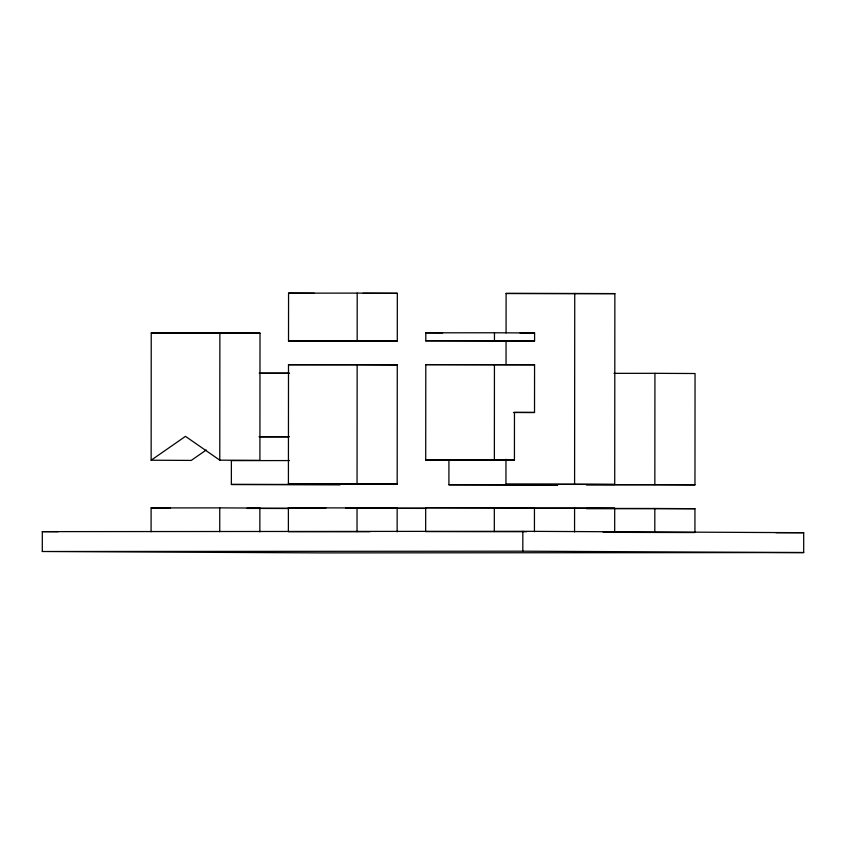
<?xml version="1.0" encoding="UTF-8"?>
<svg xmlns="http://www.w3.org/2000/svg" width="846" height="846" viewBox="0 0 846 846"><rect width="100%" height="100%" fill="white"/><g stroke="black" fill="none" stroke-linecap="round" stroke-linejoin="round"><path stroke-width="1.27" d="M42.3 551.507L42.311 531.626L522.839 531.309L803.7 532.694L803.689 552.565L323.161 552.893L42.3 551.507L522.817 551.19L803.689 552.565M151.085 531.785L151.106 507.928L219.749 507.886L259.87 508.076L259.849 531.933M151.138 460.224L151.233 333.007L260.008 333.155L259.912 460.372L219.78 460.171L185.475 436.346L151.138 460.224L191.259 460.414L206.287 449.977M219.727 531.732L219.749 507.886M219.78 460.171L219.875 332.954M231.37 484.472L340.134 484.621L231.37 484.472L231.381 460.615L289.469 460.573M397.144 531.838L397.165 507.991L288.391 507.833L288.38 531.69L369.966 531.711M288.412 483.986L288.497 364.721L357.149 364.668L397.271 364.869L397.186 484.134L288.412 483.986L397.186 484.134M288.518 340.864L288.56 293.16L357.202 293.107L397.324 293.308L397.292 341.012L288.518 340.864L397.292 341.012M357.023 531.648L357.044 507.79M357.054 483.933L357.149 364.668M357.171 340.822L357.202 293.107M534.439 531.753L534.45 507.896L425.686 507.748L425.665 531.595L526.667 531.711M534.524 412.478L514.463 412.383L514.431 460.087L425.718 460.034L425.792 364.626L534.566 364.774L534.524 412.478L513.406 412.499M425.813 340.769L425.813 332.816L494.466 332.774L534.587 332.975L534.577 340.927L425.813 340.769L534.577 340.927M448.909 484.769L557.673 484.927L448.909 484.769L448.919 460.055M494.318 531.552L494.328 507.695M514.431 460.087L494.371 459.991L494.434 364.584M494.455 340.727L494.466 332.774M506.067 332.943L506.098 293.456L614.862 293.615L614.725 484.441L505.95 484.282L505.971 459.283M506.045 364.52L506.056 340.832M522.817 551.19L522.839 531.309M574.561 531.944L574.582 508.097L533.657 508.118M614.725 484.441L574.593 484.24L574.741 293.414M574.582 508.097L614.704 508.287L614.682 532.145L603.039 532.092M654.804 532.346L654.825 508.488L586.183 508.531L694.947 508.689L694.926 532.536L615.201 532.367M654.931 373.319L695.052 373.52L694.968 484.832L654.846 484.631L654.931 373.319L614.006 373.35M362.997 293.329L397.324 293.308M614.862 293.615L506.098 293.456M260.008 333.155L151.233 333.007M520.068 332.986L534.587 332.975M397.271 364.869L288.497 364.721M534.566 364.774L425.792 364.626M259.172 373.139L289.533 373.118M288.74 373.34L259.923 373.298M259.13 436.748L289.491 436.726M259.384 436.853L288.423 436.832M425.718 460.034L494.371 459.991M505.95 484.282L574.593 484.24M654.846 484.631L586.193 484.684L694.968 484.832M247.994 508.086L259.87 508.076M345.676 508.023L397.165 507.991M534.45 507.896L425.686 507.748M247.191 508.309L289.438 508.287M396.362 508.213L425.401 508.192M288.634 508.509L246.884 508.404M425.929 508.414L395.822 508.361M614.704 508.287L534.408 508.277M775.972 532.705L803.7 532.694M288.56 293.16L314.437 293.287M425.813 332.816L442.648 332.901M654.825 508.488L694.947 508.689M288.391 507.833L325.932 508.023M151.106 507.928L170.522 508.023M42.311 531.626L58.141 531.711"/></g></svg>
